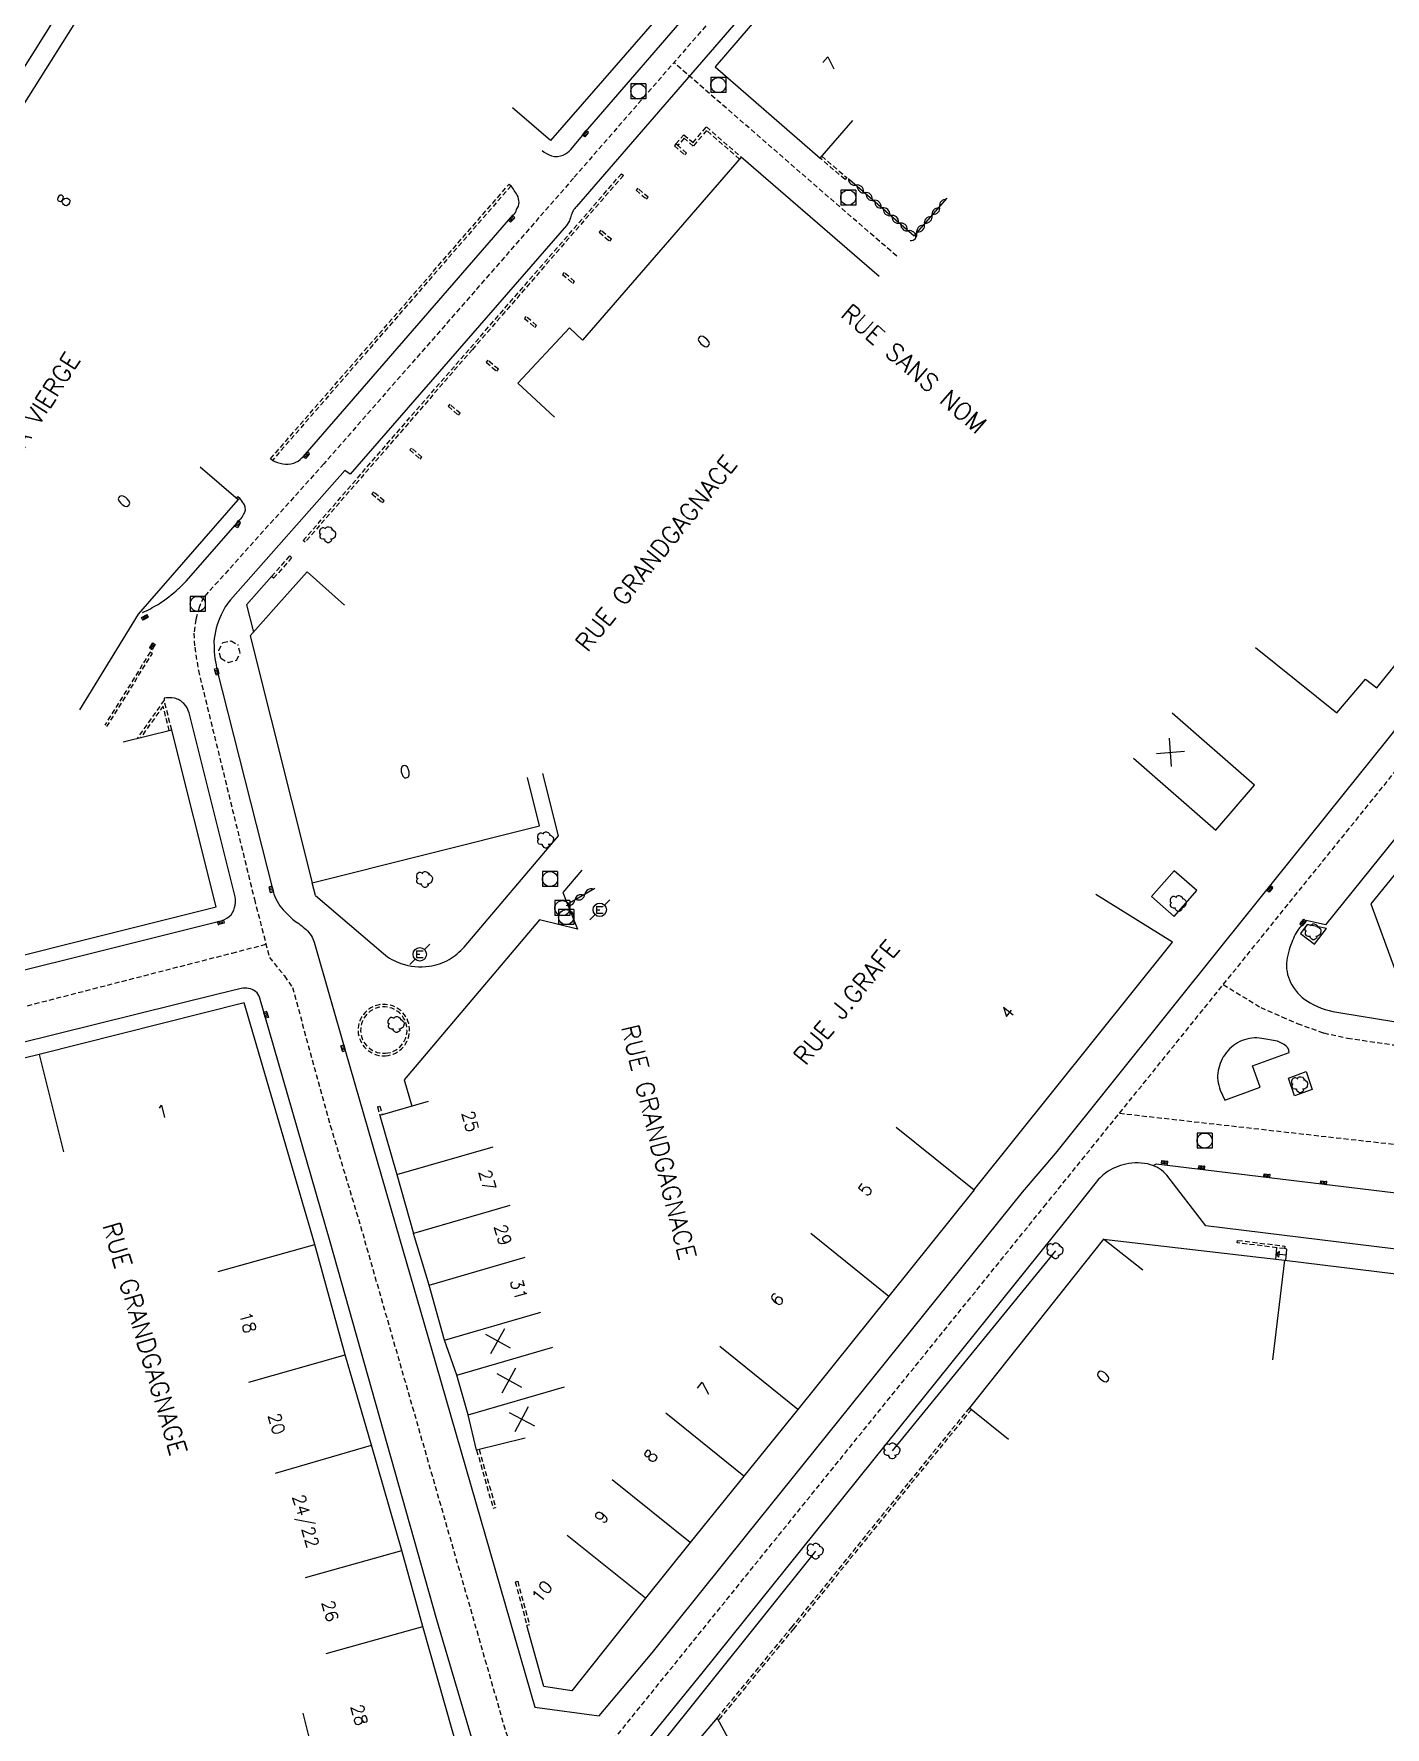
# Model space of a CAD drawing. Header units: millimetres. Extents: x 183999 to 185000, y 128000 to 129001.
# Drawn here: x 184685.2 to 184820, y 128348.3 to 128517.2 of the extents above; entities that cross this region are included whole.
import ezdxf
from ezdxf.enums import TextEntityAlignment as Align

# ---------------------------------------------------------------- set-up
doc = ezdxf.new("R2010")
doc.units = ezdxf.units.MM
doc.linetypes.add('DASHED', pattern=[0.75, 0.5, -0.25])
doc.layers.get('0').update_dxf_attribs({"linetype": 'CONTINUOUS'})
for name, color, linetype in [('W0001', 6, 'DASHED'), ('W0008', 7, 'CONTINUOUS'), ('W0100', 7, 'CONTINUOUS'), ('W0112', 1, 'DASHED'), ('W0300', 7, 'CONTINUOUS'), ('W0302', 3, 'CONTINUOUS'), ('W0310', 3, 'CONTINUOUS'), ('W0334', 7, 'CONTINUOUS'), ('W0400', 7, 'CONTINUOUS'), ('W0420', 7, 'CONTINUOUS'), ('W0471', 7, 'CONTINUOUS'), ('W0989', 7, 'CONTINUOUS'), ('W0991', 7, 'CONTINUOUS'), ('W1102', 7, 'CONTINUOUS')]:
    doc.layers.add(name, color=color, linetype=linetype)
doc.styles.get("Standard").update_dxf_attribs({"font": 'romans.shx', "width": 0.85})

# ---------------------------------------------------------------- blocks, each defined once
blk = doc.blocks.new('t991o')
at = {"color": 0, "linetype": 'Continuous'}
for p, q in [((-1, 1), (1, -1)), ((-1, -1), (1, 1))]:
    blk.add_line(p, q, dxfattribs=at)
blk = doc.blocks.new('t310o')
at = {"color": 0, "linetype": 'Continuous'}
for centre, start, end in [((-0.4999987064074958, 0.3750017247803044), 216.8699, 323.1304), ((0.5000012935925042, -0.3749982752196956), 36.8699, 143.1303)]:
    blk.add_arc(centre, 0.625, start, end, dxfattribs=at)
blk = doc.blocks.new('T400')
for p, q in [((-0.15, 0.3), (0.15, 0.3)), ((-0.15, -0.25), (-0.15, 0.3)), ((-0.15, 0.15), (0.15, 0.15)), ((-0.15, 0), (0.15, 0)), ((0.15, 0.3), (0.15, -0.25)), ((-0.15, -0.15), (0.15, -0.15)), ((-0.15, -0.25), (-0.15, -0.3)), ((-0.15, -0.3), (0.15, -0.3)), ((0.15, -0.3), (0.15, -0.25))]:
    blk.add_line(p, q)
blk = doc.blocks.new('T300')
for p, q in [((-0.7999991999999999, 0.5142852), (-0.8571420000000001, 0.3428568)), ((-0.8571420000000001, 0.3428568), (-0.8571420000000001, 0.1714284)), ((-0.8571420000000001, 0.1714284), (-0.7428564, 0.05714279999999999)), ((-0.6857135999999999, 0.6285708), (-0.7999991999999999, 0.5142852)), ((-0.7999991999999999, -0.05714279999999999), (-0.7428564, 0.05714279999999999)), ((-0.7428564, 0.05714279999999999), (-0.6857135999999999, 0.1142856)), ((-0.5714279999999999, 0.6857135999999999), (-0.6857135999999999, 0.6285708)), ((-0.4571423999999999, 0.6857135999999999), (-0.5714279999999999, 0.6857135999999999)), ((-0.285714, 0.6285708), (-0.4571423999999999, 0.6857135999999999)), ((-0.285714, 0.6285708), (-0.1714284, 0.7428564)), ((-0.2285712, 0.5714279999999999), (-0.285714, 0.6285708)), ((-0.1714284, 0.7428564), (-0.05714279999999999, 0.7999991999999999)), ((-0.05714279999999999, 0.7999991999999999), (0.05714279999999999, 0.7999991999999999)), ((0.05714279999999999, 0.7999991999999999), (0.2285712, 0.7428564)), ((0.2285712, 0.7428564), (0.3428568, 0.6285708)), ((0.3428568, 0.6285708), (0.3999996, 0.5142852)), ((0.4571423999999999, 0.4571423999999999), (0.3428568, 0.4571423999999999)), ((0.3999996, 0.5142852), (0.3999996, 0.4571423999999999)), ((0.5714279999999999, 0.3999996), (0.4571423999999999, 0.4571423999999999)), ((0.5714279999999999, 0.3999996), (0.6857135999999999, 0.285714)), ((0.6857135999999999, 0.285714), (0.7428564, 0.1714284)), ((0.7428564, 0.05714279999999999), (0.6857135999999999, -0.1714284)), ((0.7428564, 0.1714284), (0.7428564, 0.05714279999999999)), ((-0.7999991999999999, -0.1714284), (-0.7999991999999999, -0.05714279999999999)), ((-0.7999991999999999, -0.2285712), (-0.7999991999999999, -0.1714284)), ((-0.7428564, -0.3428568), (-0.7999991999999999, -0.2285712)), ((-0.6857135999999999, -0.3999996), (-0.7428564, -0.3428568)), ((-0.5142852, -0.4571423999999999), (-0.6857135999999999, -0.3999996)), ((-0.3999996, -0.4571423999999999), (-0.5142852, -0.4571423999999999)), ((-0.3999996, -0.4571423999999999), (-0.3428568, -0.4571423999999999)), ((-0.3428568, -0.4571423999999999), (-0.3428568, -0.3999996)), ((-0.3428568, -0.5142852), (-0.3428568, -0.4571423999999999)), ((-0.285714, -0.6285708), (-0.3428568, -0.5142852)), ((-0.1714284, -0.7428564), (-0.285714, -0.6285708)), ((-0.05714279999999999, -0.7999991999999999), (-0.1714284, -0.7428564)), ((0.05714279999999999, -0.7999991999999999), (-0.05714279999999999, -0.7999991999999999)), ((0.1714284, -0.7428564), (0.05714279999999999, -0.7999991999999999)), ((0.2285712, -0.6857135999999999), (0.1714284, -0.7428564)), ((0.285714, -0.4571423999999999), (0.2285712, -0.4571423999999999)), ((0.285714, -0.6285708), (0.2285712, -0.6857135999999999)), ((0.4571423999999999, -0.3999996), (0.285714, -0.4571423999999999)), ((0.3428568, -0.5142852), (0.285714, -0.6285708)), ((0.3428568, -0.5142852), (0.3428568, -0.4571423999999999)), ((0.5714279999999999, -0.3428568), (0.4571423999999999, -0.3999996)), ((0.6285708, -0.285714), (0.5714279999999999, -0.3428568)), ((0.6857135999999999, -0.1714284), (0.6285708, -0.285714))]:
    blk.add_line(p, q)
blk = doc.blocks.new('T420')
for p, q in [((0.7499999999708962, 0.75), (-0.7500000000291038, 0.75)), ((-0.7500000000291038, 0.75), (-0.7500000000291038, -0.75)), ((0.75, 0.75), (0.75, -0.75)), ((0.7499999999708962, -0.75), (-0.7500000000291038, -0.75))]:
    blk.add_line(p, q)
blk.add_ellipse((0, 0), major_axis=(-0.5303300858918937, 0.5303300858918937), ratio=0.9999999999925214, start_param=3.926990816990981, end_param=10.21017612417057)
blk = doc.blocks.new('T471')
for p, q in [((-0.333334, 0.333334), (-0.333334, -0.333334)), ((-0.333334, 0.333334), (0.333334, 0.333334)), ((-0.333334, 0), (0, 0)), ((0.500001, 0.500001), (1.000002, 1.000002)), ((-0.500001, -0.500001), (-1.000002, -1.000002)), ((-0.333334, -0.333334), (0.333334, -0.333334))]:
    blk.add_line(p, q)
blk.add_ellipse((0, 0), major_axis=(0.4714054636000732, 0.4714054636000732), ratio=1, start_param=5.497787143782138, end_param=11.78097245096172)

msp = doc.modelspace()

# ---------------------------------------------------------------- linework, layer by layer
at = {"layer": 'W0001'}
for points in [[(184795.01365, 128567.27145), (184739.0353, 128502.8521), (184714.1349, 128474.3461), (184702.129055459, 128461.0116695469), (184701.8132572129, 128460.3906151806), (184701.6724479558, 128460.0220026316), (184701.3539754568, 128458.8284012439), (184701.1549277651, 128457.4358669638), (184701.2345474764, 128456.0433306673), (184701.6008595923, 128453.73797642), (184707.1882055987, 128430.91025111), (184708.6907153041, 128425.1075376925), (184710.1877772512, 128423.2589843197), (184710.9803398992, 128422.1146417157), (184714.7670264415, 128408.3385174518), (184718.1989, 128396.8888)], [(184771.2658919251, 128495.0558310964), (184749.0419831844, 128514.3676953399)], [(184785.9698, 128400.2437), (184873.73905, 128509.0166)], [(184608.3965362241, 128401.2994448789), (184658.3931621365, 128413.560114006), (184704.9746398015, 128425.5431119519), (184708.3515247334, 128426.4174964026)], [(184803.8417930712, 128422.3925564063), (184807.5808420694, 128420.1088714052), (184809.7009138581, 128419.1765653086), (184811.2273670138, 128418.4985240871), (184813.8562589674, 128417.5662203223), (184816.2307408386, 128417.0576882403), (184820.8100966361, 128416.3796493506), (184833.1065203497, 128414.5150371574), (184833.5981822376, 128414.444839349)], [(184793.4862078308, 128409.5588243442), (184832.722326848, 128405.1314388542)]]:
    msp.add_lwpolyline(points, dxfattribs=at)
at = {"layer": 'W0001', "flags": 128}
for points in [[(184663.4408277828, 128321.6167932495), (184729.3417, 128337.0593), (184734.8293, 128340.4775), (184740.622, 128344.0857), (184785.9698, 128400.2437)], [(184772.6187, 128275.5702), (184736.7989, 128334.7646), (184734.8293, 128340.4775), (184732.3038, 128347.8031), (184718.1989, 128396.8888)]]:
    msp.add_lwpolyline(points, dxfattribs=at)
at = {"layer": 'W0008', "flags": 128}
for points in [[(184751.717086436, 128621.3588066933), (184727.8135, 128583.3094), (184695.8828, 128532.4502), (184694.993, 128531.1062), (184646.7537, 128454.2862), (184634.165, 128434.2976), (184622.8303, 128416.254, 0.1939), (184622.6792, 128415.1455, 0.1985), (184623.3383, 128414.1444), (184624.9825, 128413.1195), (184631.5706, 128410.6524), (184670.5387, 128420.4281), (184703.6994, 128428.7264, 0.1138), (184704.6768, 128429.1718, 0.1445), (184705.2239, 128430.0688, 0.1323), (184705.2596, 128431.1346), (184700.6737, 128449.4983, 0.1301), (184700.1665, 128450.4174, 0.1475), (184699.215, 128450.9614, 0.0797), (184698.1795, 128450.956), (184698.1897, 128450.7601)], [(184735.8906, 128505.5843, 0.0851), (184736.8348, 128505.0669, 0.164), (184738.0063, 128505.148, 0.1212), (184738.7573, 128505.7081), (184740.4477, 128507.7411), (184769.4395, 128541.2845), (184775.0407, 128547.8556), (184775.6889, 128548.5778), (184793.2974123389, 128569.0513691547)], [(184796.606688861, 128565.7442590278), (184788.4801, 128556.3058), (184768.8475, 128533.439), (184759.5413, 128522.5045), (184759.0962, 128522.905), (184739.3133, 128499.9962, 0.0431), (184738.9971, 128499.5925, 0.0472), (184738.805, 128499.1529, -0.0706), (184738.6113, 128498.5975), (184738.3388, 128498.1267), (184716.7542, 128473.3129), (184716.2273, 128473.6606), (184704.8109, 128460.7876, 0.0742), (184703.876, 128459.2897, 0.0951), (184703.1619, 128456.5512, 0.0554), (184703.4273, 128453.9564), (184709.0652, 128431.67, 0.1164), (184710.0721, 128429.8507, 0.0297), (184711.1454, 128428.7873, -0.0462), (184712.3521, 128427.8746, -0.1299), (184713.1664, 128426.6108), (184716.2833, 128415.7099), (184721.6634, 128397.0535)], [(184877.062299716, 128506.0150875005), (184871.826, 128499.9528), (184869.3622, 128500.0817), (184864.6053, 128494.1344), (184865.2681, 128491.9411), (184839.1994, 128459.6014), (184837.3351, 128460.3057), (184831.7827, 128453.4133), (184832.9716, 128451.8402), (184814.0357, 128428.3562), (184812.1123, 128428.7911), (184811.4732, 128428.0793, 0.0921), (184810.6944, 128426.5983, 0.078), (184810.1454, 128424.5307, 0.1404), (184810.6866, 128422.3613, 0.1312), (184812.5149, 128420.5595, 0.092), (184815.5868, 128419.5686), (184826.1313, 128417.8577), (184829.7938024486, 128417.2339166081)], [(184708.9937, 128474.6889, 0.06154867415174964), (184710.0137, 128474.3249, 0.1289), (184711.1114, 128474.4065, 0.1055), (184711.9341, 128474.9279), (184712.0424, 128475.0316), (184733.0192, 128499.171), (184733.0155, 128499.1608, 0.1689), (184733.3526, 128499.7188, 0.2935), (184733.406, 128501.1416, 0.01821058106001473), (184732.8008, 128502.0803)], [(184696.034, 128459.5012, 0.0227), (184697.5802, 128460.3203, 0.0473), (184699.6264, 128461.8944, 0.0283), (184700.3887, 128462.6528), (184705.7685, 128468.7817, 0.0625), (184706.1171, 128469.2805, 0.2528), (184706.2106, 128470.2652), (184705.7335, 128470.9206)], [(184714.7344, 128396.7241), (184707.7355, 128421.0305, 0.1457), (184707.3098, 128421.7115, 0.228), (184705.862, 128421.9966), (184703.4266, 128421.4094), (184667.556, 128412.5359), (184613.2042, 128398.9214, 0.0854), (184611.8923, 128398.4411, 0.03945125485379983), (184611.4575000002, 128398.0368000003)], [(184832.1682844977, 128394.6500522976), (184802.1101, 128398.3247), (184798.2205, 128403.3715, 0.1539), (184796.5931, 128404.4291, 0.1278), (184794.1106, 128404.4692, 0.1044), (184792.1381, 128403.6218, 0.065), (184791.0298, 128402.5202), (184788.1206, 128398.8141)], [(184662.6634679041, 128324.689112859), (184686.3984, 128330.8043), (184707.562, 128336.2315), (184726.5995, 128340.8637, 0.1835), (184728.4887, 128342.6084, 0.2194), (184729.4438, 128345.3076), (184725.3872, 128359.0366), (184714.7344, 128396.7241)]]:
    msp.add_lwpolyline(points, format="xyb", dxfattribs=at)
for points in [[(184783.8191, 128401.6732), (184787.1365, 128405.5826), (184803.8813, 128426.4632), (184815.8039, 128441.314), (184852.5359, 128487.0321), (184871.6977912828, 128510.8602362229)], [(184833.1535328492, 128400.1345516998), (184797.148, 128404.4722), (184796.8728, 128404.3497)], [(184721.6634, 128397.0535), (184724.8291, 128386.1621), (184735.1638, 128350.2986), (184741.5825, 128349.4393), (184746.8805, 128355.746), (184756.313, 128367.5188), (184765.496, 128378.9038), (184783.8191, 128401.6732)], [(184788.1206, 128398.8141), (184768.843, 128374.8767), (184751.8198, 128353.7059), (184739.6615, 128338.7321), (184739.1565, 128336.6003), (184754.1103, 128311.0675), (184765.7079, 128291.1972), (184774.6439, 128276.9839)]]:
    msp.add_lwpolyline(points, dxfattribs=at)
msp.add_lwpolyline([(184810.4317, 128415.6076, 0.2073), (184809.9337, 128416.428), (184809.2453, 128416.7535), (184807.6994, 128417.0253, 0.1387), (184805.7321, 128416.8073, 0.1303), (184804.1288, 128415.5891, 0.1246), (184803.3362, 128413.8201, 0.1449), (184803.5462, 128411.8743), (184803.994, 128410.8551), (184807.514, 128412.1631), (184806.7665, 128414.2767)], format="xyb", close=True, dxfattribs=at)
at = {"layer": 'W0100', "flags": 128}
for points in [[(184752.8187956171, 128620.5247113169), (184744.7595, 128607.6333), (184739.261, 128598.6655), (184758.6797, 128582.1399), (184746.6054, 128567.9927), (184732.6905, 128551.9972), (184709.8183867907, 128525.4696545522), (184704.2366437094, 128530.2822468033), (184701.1483239536, 128526.0217380528), (184696.5443, 128529.8692), (184665.4054, 128480.4447), (184662.0197, 128474.9857), (184658.6656, 128469.9169), (184655.1093, 128464.2489), (184648.2081, 128453.4717), (184652.4187842066, 128450.775380562)], [(184798.044532522, 128577.7693920166), (184796.8046, 128576.3332), (184791.7111, 128570.5202), (184783.3693, 128560.6669), (184767.9168, 128542.6099), (184757.7077, 128530.6865), (184736.7328, 128506.5924), (184732.9528, 128509.8652)], [(184807.0586, 128456.0247), (184815.1679, 128449.5177), (184818.022, 128452.8539), (184819.1641, 128451.9993), (184827.7602, 128462.6749), (184826.6385, 128463.9343), (184848.1555, 128490.6242), (184849.4, 128489.6868), (184878.65, 128525.9687)], [(184769.5156057555, 128493.0280295825), (184755.7567, 128504.9267), (184739.929147193, 128486.6647076311), (184738.6142, 128487.8939), (184733.4784, 128482.3998), (184737.1310310916, 128478.9853767532)], [(184878.6779, 128504.5559), (184854.3428, 128474.5961), (184836.5493, 128452.5521), (184818.5578, 128430.4608), (184820.9176, 128424.0086), (184832.8147079563, 128421.9322986339)], [(184689.7669909563, 128449.792031345), (184695.6285, 128459.3442), (184705.5574, 128470.7366), (184701.788055234, 128474.0217240517)], [(184716.197, 128460.2446), (184712.4625, 128463.5693), (184709.6365, 128460.3949), (184706.7751, 128457.1807), (184712.9431, 128432.5473), (184735.6395, 128438.2158), (184734.4279484118, 128443.066793996)], [(184638.7854486967, 128429.4935025855), (184634.572, 128432.1855), (184623.9576, 128415.5721), (184629.8302, 128411.8032), (184642.9413, 128414.9939), (184647.5869, 128416.1684), (184649.99, 128416.7733), (184660.1121, 128419.3758), (184665.0313, 128420.5866), (184669.9824, 128421.8052), (184703.3758, 128430.1548), (184698.9492, 128447.7886), (184694.0996642443, 128446.5712245633)], [(184779.0049, 128401.9053), (184779.0508, 128402.0136), (184798.7881, 128426.6095), (184791.1418, 128431.3652)], [(184713.206, 128396.4609), (184706.1765, 128420.5572), (184685.7078, 128415.4198), (184676.447501557, 128413.1453231036), (184676.4199, 128413.2577), (184668.1292, 128411.0709), (184658.8884, 128408.8696), (184650.2871, 128406.6462), (184643.1466, 128404.8909), (184635.0081, 128402.8929), (184627.1636, 128400.9226), (184619.1296, 128398.9836), (184612.1965, 128397.2125), (184601.9367, 128380.9797), (184600.8114077077, 128379.0365939595)], [(184724.5213811791, 128410.718396407), (184719.7168, 128409.3342), (184721.4114, 128403.4522), (184723.0703, 128397.5661)], [(184779.0049, 128401.9053), (184770.4815, 128391.3165), (184761.4082, 128380.0056), (184756.0046, 128373.358), (184750.6672, 128366.7287), (184746.2069, 128361.1837), (184738.8543, 128351.9413), (184736.0586, 128352.3616), (184734.3803, 128358.4665)], [(184734.2179, 128377.1417), (184729.3594, 128375.9603), (184728.5016, 128379.4882), (184727.3719, 128383.4168), (184727.3719, 128383.4168), (184726.1656, 128386.9181), (184724.6118, 128392.4142), (184723.0703, 128397.5661)], [(184662.157, 128326.6908), (184669.3895, 128328.5932), (184678.5191, 128330.9217), (184684.8903, 128332.5564), (184691.2786, 128334.1924), (184697.7896, 128335.8597), (184706.8022, 128338.0991), (184714.5095, 128340.0162), (184726.308, 128343.039), (184727.693, 128345.372), (184723.9922, 128358.3657), (184721.9084, 128365.9553), (184718.8871, 128376.4435), (184716.2632, 128385.4737), (184713.206, 128396.4609)], [(184795.8168, 128393.8969), (184791.9028, 128397.0084), (184778.5155, 128380.1681), (184782.4294, 128377.0567)], [(184791.9028, 128397.0084), (184809.9508, 128394.8936), (184832.1766587648, 128392.1771770541)], [(184809.0766329402, 128394.9740980742), (184809.1890994671, 128396.1486002753)], [(184755.7065, 128344.8491), (184753.3581, 128349.2633), (184748.7369, 128343.8022), (184742.0543, 128335.5307), (184752.4011, 128318.7296), (184761.3492, 128304.2855), (184765.5996675894, 128306.918658801)]]:
    msp.add_lwpolyline(points, dxfattribs=at)
at = {"layer": 'W0100'}
for points in [[(184803.8853903337, 128573.0146033987), (184789.0919, 128555.865), (184789.1792559866, 128555.7887768036), (184789.0189, 128555.605), (184792.8701, 128552.5683), (184773.03, 128529.7583), (184769.4713, 128532.8513), (184763.2433, 128525.6682), (184753.1422, 128513.9572), (184763.6229, 128504.8356), (184766.9055, 128508.6072)], [(184794.8941, 128444.9736), (184803.1136, 128437.7949), (184806.9572, 128442.2876), (184798.7377, 128449.4663)], [(184810.1234397757, 128395.4151386653), (184809.1279931645, 128395.5104594089), (184809.3825872065, 128395.2019438116), (184809.4365087618, 128395.7650534508), (184809.1279931645, 128395.5104594089)]]:
    msp.add_lwpolyline(points, dxfattribs=at)
at = {"layer": 'W0100', "flags": 128}
msp.add_lwpolyline([(184810.0720795514, 128394.8787773306), (184810.1748, 128395.9515, 0.3727946192396846), (184809.9498999999, 128396.0555000003)], format="xyb", dxfattribs=at)
at = {"layer": 'W0112'}
for p, q in [((184719.4634, 128410.1954), (184719.7032333917, 128410.2659687198)), ((184719.4634, 128410.1954), (184719.7168, 128409.3342)), ((184719.7032333917, 128410.2659687198), (184719.9570329087, 128409.4034109295)), ((184778.5155, 128380.1681), (184772.3873, 128372.6399)), ((184778.71120732, 128380.0125202061), (184772.5812, 128372.4821)), ((184729.3594, 128375.9603), (184731.0046, 128370.1757)), ((184729.6025387649, 128376.0194219794), (184731.2451, 128370.2441)), ((184772.3873, 128372.6399), (184760.8044, 128358.3213)), ((184772.5817, 128372.4827), (184760.9988, 128358.164)), ((184731.0046, 128370.1757), (184731.2451, 128370.2441)), ((184733.2152, 128362.8166), (184733.4567, 128362.8812)), ((184733.2152, 128362.8166), (184734.3803, 128358.4665)), ((184733.4567, 128362.8812), (184734.6218, 128358.5312)), ((184734.6218, 128358.5312), (184734.3803, 128358.4665)), ((184760.8044, 128358.3213), (184753.3581, 128349.2633)), ((184760.9975, 128358.1625), (184753.4852652249, 128349.0242722638))]:
    msp.add_line(p, q, dxfattribs=at)
for points in [[(184755.5920142879, 128504.7366839403), (184752.3026554899, 128507.5954219841), (184750.9740051945, 128506.0460457506), (184750.066179966, 128506.8190365105), (184749.4278250541, 128506.0976293052), (184749.2406, 128506.2633), (184750.0415, 128507.1684), (184750.9464, 128506.3979), (184752.2767, 128507.9492), (184755.755749986, 128504.9256038641)], [(184763.7852, 128505.0257), (184766.2756, 128502.9004), (184766.1134, 128502.7103), (184763.6229, 128504.8356)], [(184705.3687279604, 128470.9010346945), (184705.5528885737, 128471.0934569139), (184705.7335, 128470.9206), (184705.5574, 128470.7366)], [(184703.8512, 128454.9618), (184703.6309225075, 128455.7578039424), (184704.0576387422, 128456.5066083395), (184704.8615201907, 128456.6821734746), (184705.5722, 128456.2718)], [(184692.483, 128448.124), (184697.0161, 128455.433), (184696.8037, 128455.5648), (184692.2705, 128448.2558)], [(184703.8512, 128454.9618), (184704.5598, 128454.5375), (184705.3952, 128454.7494), (184705.7785, 128455.4775), (184705.5722, 128456.2718)], [(184698.9492, 128447.7886), (184698.1897, 128450.7601), (184695.4562512528, 128446.9117676142)], [(184698.7067209807, 128447.727730668), (184698.0810904651, 128450.1754740215), (184695.829439446, 128447.0054487752)]]:
    msp.add_lwpolyline(points, dxfattribs=at)
for points in [[(184749.0855, 128506.0606), (184750.1296, 128505.153), (184750.2936, 128505.3417), (184749.2495, 128506.2493)], [(184732.8008, 128502.0803), (184708.9937, 128474.6889), (184708.8051, 128474.8529), (184732.6121, 128502.2443)], [(184744.0018485947, 128503.1205527641), (184728.9396054253, 128485.750432641), (184712.2513054253, 128466.522432641), (184712.0625, 128466.6863), (184728.7508, 128485.9143), (184743.8129701325, 128503.2843359333)], [(184745.2693, 128501.6476), (184746.3134, 128500.74), (184746.4774, 128500.9287), (184745.4333, 128501.8363)], [(184741.5966, 128497.4559), (184742.6407, 128496.5483), (184742.8047, 128496.737), (184741.7606, 128497.6446)], [(184737.9213, 128493.243), (184738.9654, 128492.3354), (184739.1294, 128492.5241), (184738.0853, 128493.4317)], [(184734.122, 128488.8529), (184735.1661, 128487.9453), (184735.3301, 128488.134), (184734.286, 128489.0416)], [(184730.3283, 128484.4872), (184731.3724, 128483.5796), (184731.5364, 128483.7683), (184730.4923, 128484.6759)], [(184726.5179, 128480.099), (184727.562, 128479.1914), (184727.726, 128479.3801), (184726.6819, 128480.2877)], [(184722.6895, 128475.7252), (184723.7336, 128474.8176), (184723.8976, 128475.0063), (184722.8535, 128475.9139)], [(184718.915, 128471.3592), (184719.9591, 128470.4516), (184720.1231, 128470.6403), (184719.079, 128471.5479)], [(184708.9145, 128463.0872), (184710.7195, 128465.15), (184710.9077, 128464.9854), (184709.1026, 128462.9226)], [(184805.2675, 128396.8803), (184809.9802, 128396.3036), (184809.9499, 128396.0555), (184805.2372, 128396.6322)]]:
    msp.add_lwpolyline(points, close=True, dxfattribs=at)
msp.add_lwpolyline([(184720.1335721357, 128415.28896662), (184720.2783651389, 128415.2948095318, 70.79471222612386)], format="xyb", close=True, dxfattribs=at)
msp.add_lwpolyline([(184720.127127267, 128415.538910015), (184720.26464964, 128415.5444595311, 67.27191347993956), (184720.127127267, 128415.538910015, 67.27191347993956)], format="xyb", dxfattribs=at)
at = {"layer": 'W0302'}
for p, q in [((184787.1029, 128395.8361), (184770.8252, 128375.8736)), ((184763.1786, 128365.8708), (184747.0896, 128345.8353))]:
    msp.add_line(p, q, dxfattribs=at)
at = {"layer": 'W0310', "flags": 128}
for points in [[(184766.5548, 128502.7178), (184773.02, 128497.0803), (184776.3061, 128500.8487)], [(184741.1469, 128431.9672), (184738.6342, 128430.5118)]]:
    msp.add_lwpolyline(points, dxfattribs=at)
at = {"layer": 'W0334'}
for p, q in [((184737.5203, 128437.2389), (184735.968659956, 128443.4515917343)), ((184713.2816, 128431.2828), (184712.9431, 128432.5473)), ((184722.1488, 128412.8771), (184722.9048915412, 128410.2526868966))]:
    msp.add_line(p, q, dxfattribs=at)
at = {"layer": 'W0334', "flags": 128}
for points in [[(184708.9145, 128463.0872), (184706.3987, 128460.2729), (184707.0990031984, 128457.5445392606)], [(184739.8628, 128433.7994), (184737.9591, 128431.5667), (184739.4326, 128427.9357), (184735.6271, 128428.8376), (184722.1488, 128412.8771)]]:
    msp.add_lwpolyline(points, dxfattribs=at)
msp.add_lwpolyline([(184713.2816, 128431.2828), (184720.081, 128425.4782, 0.0924), (184721.8084, 128424.496, 0.1189), (184724.6383, 128424.2249, 0.0955), (184726.6273, 128424.8911, 0.0862), (184728.1043, 128426.1381), (184737.5203, 128437.2389)], format="xyb", dxfattribs=at)
for points in [[(184801.2213, 128431.7667), (184798.9516, 128433.751), (184796.6988, 128431.1761), (184798.9573, 128429.1757)], [(184814.142, 128427.9776), (184812.2239, 128428.3881), (184811.5582, 128427.4779), (184812.9367, 128426.4358)], [(184810.3582, 128413.0708), (184812.1238, 128413.711), (184812.7217, 128411.9265), (184810.9562, 128411.2864)]]:
    msp.add_lwpolyline(points, close=True, dxfattribs=at)
at = {"layer": 'W1102'}
for p, q in [((184685.7078, 128415.4198), (184688.1421751431, 128405.7206341773)), ((184771.215, 128408.1757), (184779.0049, 128401.9053)), ((184721.4114, 128403.4522), (184731.0205623575, 128406.2205928114)), ((184732.6728, 128400.3575), (184723.0703, 128397.5661)), ((184762.6863, 128397.5803), (184770.4815, 128391.3165)), ((184703.572, 128393.7802), (184713.206, 128396.4609)), ((184724.6118, 128392.4142), (184734.2143, 128395.2056)), ((184809.9508, 128394.8936), (184808.7376368998, 128384.9674610078)), ((184726.1656, 128386.9181), (184735.7681, 128389.7095)), ((184727.3719, 128383.4168), (184736.9744, 128386.2082)), ((184761.4082, 128380.0056), (184753.6281, 128386.2881)), ((184706.6445, 128382.7381), (184716.2632, 128385.4737)), ((184728.5016, 128379.4882), (184738.1121, 128382.2517)), ((184756.0046, 128373.358), (184748.2301, 128379.6475)), ((184709.2811, 128373.6643), (184718.8871, 128376.4435)), ((184750.6672, 128366.7287), (184742.8766, 128372.9982)), ((184746.2069, 128361.1837), (184738.398, 128367.4304)), ((184712.2819, 128363.2473), (184721.9084, 128365.9553)), ((184714.3617, 128355.6722), (184723.9922, 128358.3657)), ((184714.5095, 128340.0162), (184712.0616, 128349.712))]:
    msp.add_line(p, q, dxfattribs=at)

# ---------------------------------------------------------------- block references
at = {"layer": 'W0300'}
for p in [(184714.5538, 128467.2696), (184736.2761, 128436.8147), (184724.2109, 128432.8813), (184799.3912, 128430.4818), (184812.8473, 128427.6603), (184721.3761, 128418.4097), (184811.5121, 128412.4019), (184787.1029, 128395.8361), (184770.8252, 128375.8736), (184763.1786, 128365.8708)]:
    msp.add_blockref('T300', p, dxfattribs=at)
at = {"layer": 'W0310'}
for p, rotation in [((184767.2126491282, 128502.1441712708), 318.9123491071108), ((184768.0831784732, 128501.3850904717), 318.9123491071108), ((184768.9537078181, 128500.6260096726), 318.9123491071108), ((184769.8242371631, 128499.8669288735), 318.9123491071108), ((184775.5470001476, 128499.9781872694), 48.9110950587696), ((184770.6947665081, 128499.1078480744), 318.9123491071108), ((184771.565295853, 128498.3487672753), 318.9123491071108), ((184774.0288004427, 128498.2371618083), 48.9110950587696), ((184774.7879002951, 128499.1076745389), 48.9110950587696), ((184772.435825198, 128497.5896864762), 318.9123491071108), ((184773.2697005903, 128497.3666490778), 48.9110950587696), ((184739.1479995209, 128430.8094017124), 210.0801766640852), ((184740.1474497605, 128431.3883008562), 210.0801766640852)]:
    msp.add_blockref('t310o', p, dxfattribs=dict(at, rotation=rotation))
at = {"layer": 'W0400'}
for p, rotation in [((184740.222, 128507.2713), 139.4044935164789), ((184732.8439, 128498.7624), 136.9702762798772), ((184712.3836, 128475.198), 139.7201562872781), ((184705.5465, 128468.3066), 154.9547243048489), ((184696.2803, 128459.033), 117.2774394985483), ((184697.0187, 128456.1408), 328.2287903403785), ((184703.4344, 128453.6233), 14.63015001822936), ((184708.8664, 128431.8689), 194.2910599987773), ((184808.4955, 128431.9287), 140.5336236176713), ((184703.8417, 128428.587), 283.6768573858903), ((184811.7961, 128428.5842), 319.9250549344911), ((184708.3573, 128419.3676), 196.2038890502806), ((184716.0439, 128416.0386), 16.70868917582291), ((184797.9982, 128404.6492), 82.65490435384916), ((184801.7023, 128404.1684), 82.83394280009061), ((184808.2013, 128403.3425), 82.95185304534903), ((184813.8528, 128402.6393), 82.70892096111724)]:
    msp.add_blockref('T400', p, dxfattribs=dict(at, rotation=rotation))
at = {"layer": 'W0420'}
for p in [(184745.4998, 128511.4956), (184753.4707, 128512.1185), (184766.4269, 128500.8971), (184701.5412, 128460.3672), (184736.6843, 128432.9234), (184737.9149, 128430.0228), (184738.2918, 128429.1208), (184801.9841, 128406.8335)]:
    msp.add_blockref('T420', p, dxfattribs=at)
at = {"layer": 'W0471'}
for p in [(184741.6427, 128429.852), (184723.6903, 128425.4122)]:
    msp.add_blockref('T471', p, dxfattribs=at)
at = {"layer": 'W0991'}
for p, rotation in [((184798.5765462257, 128445.5669361947), 49.45231124571895), ((184731.476745768, 128386.8358746904), 16.1584557407999), ((184732.6064457679, 128382.9072746904), 16.1584557407999), ((184733.8694953196, 128379.0494800354), 17.001631031164)]:
    msp.add_blockref('t991o', p, dxfattribs=dict(at, rotation=rotation))

# ---------------------------------------------------------------- texts
at = {"layer": 'W0989'}
for s, rotation, p in [('RUE SANS NOM', 319.0104055108094, (184772.9856577312, 128483.8255294546)), ('REMPART DE LA VIERGE', 57.86395476086572, (184681.7808123297, 128473.5030127034)), ('RUE GRANDGAGNACE', 51.41279878218339, (184747.2596724717, 128465.4215304569)), ('RUE J.GRAFE', 51.09981364701495, (184766.2417516559, 128420.6379023683)), ('RUE GRANDGAGNACE', 284.0213888888889, (184747.5304705397, 128406.6911176043)), ('RUE GRANDGAGNAGE', 286.4258333333333, (184696.2771297231, 128387.0811581147))]:
    msp.add_text(s, height=1.75, rotation=rotation, dxfattribs=at).set_placement(p, align=Align.MIDDLE)
at = {"layer": 'W0991'}
for s, rotation, p in [('7', 49.22121323908822, (184764.6292638775, 128514.261007546)), ('8', 57.7878565191161, (184688.1665317624, 128500.6259773198)), ('0', 49.08473393362865, (184752.0287373847, 128486.5509126243)), ('0', 48.92663930081356, (184694.1850638978, 128470.6251108879)), ('0', 14.02293739345911, (184722.2316623001, 128443.6282397932)), ('4', 51.25424616908015, (184782.2900376228, 128419.6314082249)), ('1', 14.08951447159449, (184698.011368872, 128409.7442090505)), ('25', 286.0716533610729, (184728.7318880045, 128408.746333892)), ('27', 285.9859090843341, (184730.4173003688, 128402.8798080039)), ('5', 51.16785255179631, (184768.1218167207, 128401.9407483532)), ('29', 286.6577089217126, (184731.9843418903, 128397.4267043681)), ('31', 285.7861047209695, (184733.5681139847, 128391.9785485097)), ('6', 51.26435090990022, (184759.3144995108, 128390.9797389729)), ('18', 285.5492822881776, (184706.5456980039, 128388.688729374)), ('7', 50.89355351194045, (184752.1106087321, 128382.0432865057)), ('0', 51.51684014377935, (184791.8628742653, 128383.2988309958)), ('20', 286.2022489891854, (184709.4127467618, 128378.586855204)), ('8', 51.16166902817096, (184746.7150919717, 128375.3739129207)), ('24/22', 286.0699235316499, (184712.2298909557, 128368.846512703)), ('9', 51.18741576917268, (184741.8138472697, 128369.2837872206)), ('10', 51.49672312548917, (184735.8787333032, 128361.8542548553)), ('26', 285.3528069006122, (184714.7536326227, 128359.9100236269)), ('28', 285.8977453029907, (184717.6677072383, 128349.5405183368))]:
    msp.add_text(s, height=1.25, rotation=rotation, dxfattribs=at).set_placement(p, align=Align.MIDDLE)

doc.saveas('drawing.dxf')
